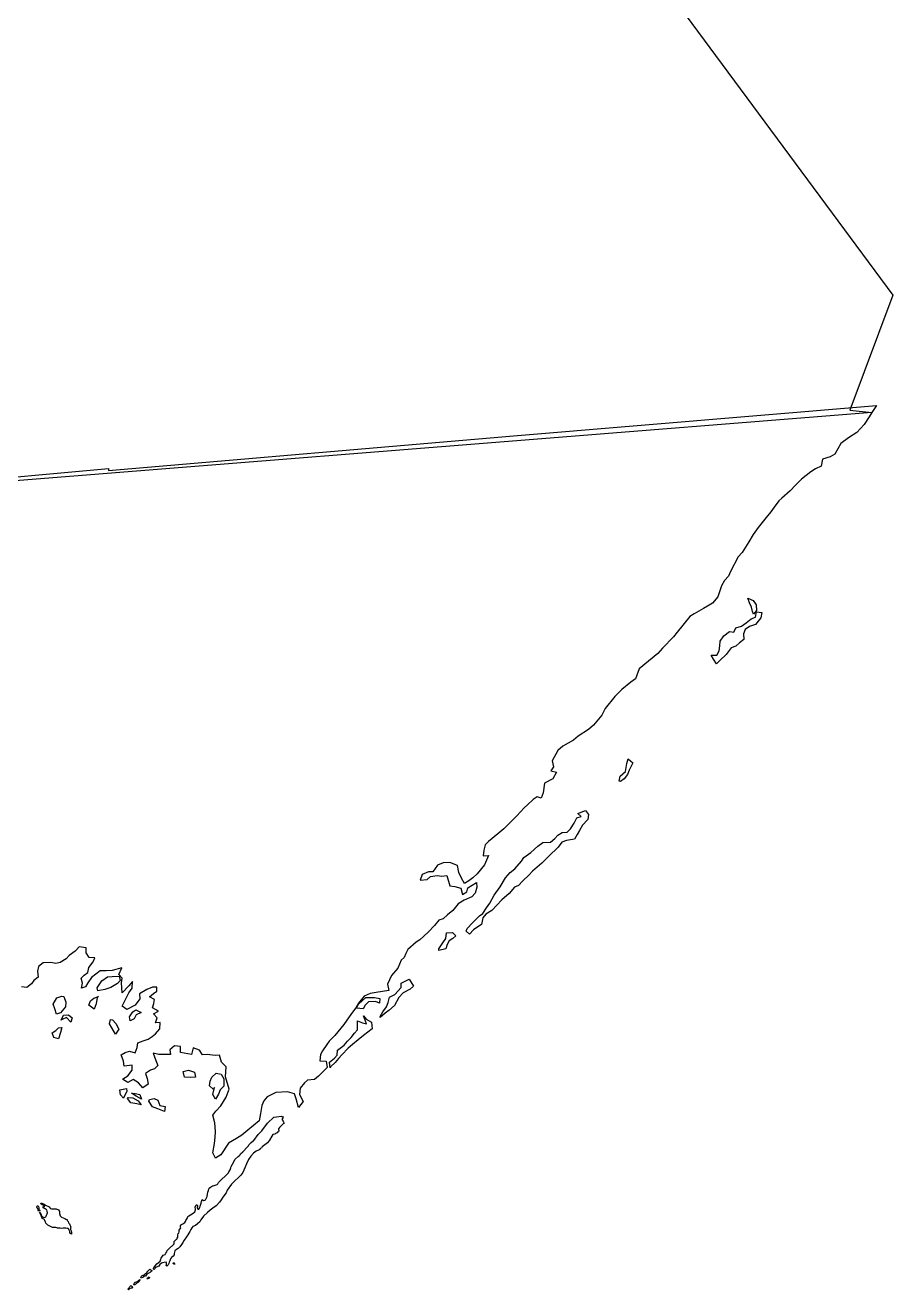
# Model space of a CAD drawing. Header units: inches. Extents: x 33.9 to 41.9, y -4.8 to 5.4.
# Drawn here: x 41.195 to 41.569, y -2.041 to -1.495 of the extents above; entities that cross this region are included whole.
import ezdxf

# ---------------------------------------------------------------- set-up
doc = ezdxf.new("R2010")
doc.units = ezdxf.units.IN
doc.header["$MEASUREMENT"] = 0
doc.layers.add('Counties', color=7, linetype='Continuous')

msp = doc.modelspace()

# ---------------------------------------------------------------- linework, layer by layer
at = {"layer": 'Counties'}
for points in [[(40.98679, -0.82435), (41.56943, -1.61154), (41.55083, -1.66113), (41.56034, -1.66214), (40.92492, -1.71281), (40.85056, -1.73748), (40.36299, -1.96593)], [(40.98679, -0.82435), (41.56943, -1.61154), (41.55083, -1.66113), (41.56034, -1.66214), (40.92492, -1.71281), (40.85056, -1.73748), (40.36299, -1.96593)], [(41.16092, -1.69271), (41.23058, -1.6864), (41.23063, -1.68729), (41.40561, -1.67233), (41.56244, -1.65914), (41.56034, -1.66214), (41.5592, -1.664), (41.55704, -1.66734), (41.55397, -1.67087), (41.55037, -1.67314), (41.54706, -1.67557), (41.54445, -1.68014), (41.54234, -1.6813), (41.53914, -1.68235), (41.53853, -1.68541), (41.53601, -1.68652), (41.53401, -1.6878), (41.52997, -1.69099), (41.52746, -1.69353), (41.52513, -1.69597), (41.52153, -1.69915), (41.52017, -1.70031), (41.51823, -1.70303), (41.51676, -1.70505), (41.51482, -1.70748), (41.51129, -1.71193), (41.50913, -1.71494), (41.50732, -1.718), (41.50442, -1.72262), (41.5026, -1.72447), (41.49932, -1.73094), (41.49841, -1.73285), (41.4967, -1.73481), (41.4954, -1.73712), (41.49438, -1.74012), (41.49388, -1.74185), (41.4916, -1.74457), (41.48937, -1.74585), (41.48771, -1.74678), (41.48366, -1.74922), (41.48184, -1.75027), (41.47632, -1.75709), (41.47473, -1.75911), (41.46994, -1.76404), (41.468, -1.76635), (41.45991, -1.77296), (41.45833, -1.77723), (41.45633, -1.77863), (41.45246, -1.78181), (41.44932, -1.78488), (41.44517, -1.79008), (41.44381, -1.79292), (41.44017, -1.79725), (41.43794, -1.79904), (41.43355, -1.80195), (41.4315, -1.80369), (41.42687, -1.80625), (41.42482, -1.80816), (41.42232, -1.81267), (41.42291, -1.81525), (41.42172, -1.81698), (41.42413, -1.81755), (41.42266, -1.82043), (41.41894, -1.82229), (41.41839, -1.8265), (41.4176, -1.82875), (41.41582, -1.82825), (41.41411, -1.82935), (41.41166, -1.8316), (41.41018, -1.833), (41.4071, -1.83636), (41.40494, -1.83861), (41.40135, -1.84202), (41.39884, -1.84423), (41.39474, -1.84754), (41.39337, -1.84887), (41.39275, -1.85128), (41.39254, -1.85365), (41.39477, -1.85352), (41.39302, -1.85761), (41.38989, -1.86138), (41.38806, -1.86323), (41.3863, -1.86451), (41.38447, -1.86567), (41.38308, -1.86332), (41.38198, -1.86091), (41.38139, -1.85781), (41.37812, -1.85662), (41.37525, -1.8567), (41.3728, -1.85768), (41.37075, -1.86052), (41.36886, -1.86059), (41.36612, -1.8617), (41.36521, -1.86423), (41.36825, -1.86387), (41.36973, -1.86253), (41.37265, -1.86218), (41.37465, -1.86245), (41.37683, -1.86221), (41.37811, -1.86657), (41.3803, -1.8669), (41.38288, -1.86758), (41.38352, -1.87039), (41.3854, -1.86923), (41.3858, -1.86744), (41.38957, -1.86517), (41.38975, -1.86724), (41.38902, -1.86979), (41.38754, -1.8714), (41.38428, -1.8728), (41.38171, -1.87443), (41.37932, -1.87727), (41.3771, -1.87912), (41.37528, -1.88091), (41.37339, -1.88144), (41.37151, -1.88376), (41.36878, -1.88659), (41.36507, -1.89001), (41.36353, -1.891), (41.35994, -1.89413), (41.35915, -1.89586), (41.35841, -1.89754), (41.3571, -1.89869), (41.35563, -1.90216), (41.35284, -1.90534), (41.3512, -1.90914), (41.35168, -1.9119), (41.34624, -1.91263), (41.34361, -1.91316), (41.34104, -1.91433), (41.3387, -1.91728), (41.33751, -1.91936), (41.33563, -1.92184), (41.33228, -1.92653), (41.32847, -1.93132), (41.32596, -1.9337), (41.32488, -1.93509), (41.32301, -1.93786), (41.32216, -1.93941), (41.32189, -1.94224), (41.32469, -1.94234), (41.32511, -1.94504), (41.32141, -1.94886), (41.31964, -1.95025), (41.31666, -1.9505), (41.31524, -1.95172), (41.31336, -1.95403), (41.31309, -1.95679), (41.31471, -1.95978), (41.31272, -1.96244), (41.31167, -1.95864), (41.31097, -1.95641), (41.30793, -1.95556), (41.30289, -1.95594), (41.29917, -1.95774), (41.29769, -1.95948), (41.29685, -1.96156), (41.29629, -1.96501), (41.29568, -1.96818), (41.29329, -1.97021), (41.29078, -1.97212), (41.28827, -1.97427), (41.28593, -1.97578), (41.2825, -1.97781), (41.27909, -1.98284), (41.27681, -1.98429), (41.27571, -1.98189), (41.27637, -1.97786), (41.2767, -1.97521), (41.27692, -1.97268), (41.27655, -1.96893), (41.27567, -1.96566), (41.27704, -1.96399), (41.27909, -1.96167), (41.28142, -1.95791), (41.28277, -1.95451), (41.28119, -1.94911), (41.28152, -1.94485), (41.27938, -1.94286), (41.27851, -1.93981), (41.27667, -1.93987), (41.27324, -1.93944), (41.27123, -1.93968), (41.2699, -1.93756), (41.26726, -1.93654), (41.26648, -1.93943), (41.26172, -1.93859), (41.2617, -1.93606), (41.25912, -1.93568), (41.25713, -1.93747), (41.25743, -1.93949), (41.25433, -1.9395), (41.25233, -1.93951), (41.24998, -1.9389), (41.25108, -1.942), (41.25201, -1.94418), (41.25047, -1.94563), (41.2487, -1.94627), (41.24664, -1.94766), (41.2474, -1.94984), (41.24782, -1.95232), (41.24553, -1.95389), (41.24352, -1.95165), (41.24127, -1.95034), (41.23893, -1.95151), (41.23669, -1.95015), (41.23892, -1.94875), (41.24079, -1.94621), (41.2409, -1.94413), (41.23735, -1.94449), (41.23716, -1.94237), (41.23617, -1.93968), (41.23783, -1.93863), (41.23972, -1.93804), (41.24219, -1.93877), (41.24303, -1.93647), (41.24336, -1.9345), (41.24559, -1.93363), (41.24777, -1.93287), (41.24942, -1.9317), (41.25096, -1.93054), (41.25284, -1.92841), (41.25294, -1.9257), (41.25093, -1.92582), (41.25172, -1.92358), (41.25005, -1.92198), (41.25228, -1.92081), (41.24969, -1.91933), (41.25014, -1.91749), (41.25047, -1.91576), (41.24829, -1.91451), (41.25, -1.91312), (41.25154, -1.91213), (41.25153, -1.91035), (41.24964, -1.91036), (41.24713, -1.91135), (41.24399, -1.91333), (41.24423, -1.91545), (41.24212, -1.91811), (41.23858, -1.92004), (41.23657, -1.91861), (41.23838, -1.91486), (41.23946, -1.91284), (41.24082, -1.91082), (41.24098, -1.908), (41.23944, -1.90979), (41.2366, -1.9128), (41.23623, -1.90849), (41.2365, -1.90653), (41.23506, -1.90499), (41.23642, -1.9021), (41.23224, -1.90322), (41.22967, -1.90335), (41.22703, -1.90337), (41.22327, -1.9062), (41.22174, -1.90847), (41.22066, -1.91031), (41.21889, -1.91084), (41.21939, -1.9086), (41.2188, -1.90653), (41.22006, -1.90525), (41.22171, -1.90409), (41.22215, -1.9019), (41.22397, -1.89941), (41.22477, -1.89774), (41.22225, -1.89753), (41.22092, -1.89564), (41.22091, -1.89345), (41.21798, -1.89295), (41.21616, -1.8948), (41.21365, -1.89672), (41.21228, -1.89811), (41.20977, -1.89973), (41.20788, -1.9002), (41.2057, -1.8997), (41.20244, -1.89984), (41.20038, -1.90141), (41.2, -1.90342), (41.20024, -1.90606), (41.19836, -1.90746), (41.19739, -1.90902), (41.19528, -1.91047), (41.19299, -1.91019)], [(41.16092, -1.69271), (41.23058, -1.6864), (41.23063, -1.68729), (41.40561, -1.67233), (41.56244, -1.65914), (41.56034, -1.66214), (41.5592, -1.664), (41.55704, -1.66734), (41.55397, -1.67087), (41.55037, -1.67314), (41.54706, -1.67557), (41.54445, -1.68014), (41.54234, -1.6813), (41.53914, -1.68235), (41.53853, -1.68541), (41.53601, -1.68652), (41.53401, -1.6878), (41.52997, -1.69099), (41.52746, -1.69353), (41.52513, -1.69597), (41.52153, -1.69915), (41.52017, -1.70031), (41.51823, -1.70303), (41.51676, -1.70505), (41.51482, -1.70748), (41.51129, -1.71193), (41.50913, -1.71494), (41.50732, -1.718), (41.50442, -1.72262), (41.5026, -1.72447), (41.49932, -1.73094), (41.49841, -1.73285), (41.4967, -1.73481), (41.4954, -1.73712), (41.49438, -1.74012), (41.49388, -1.74185), (41.4916, -1.74457), (41.48937, -1.74585), (41.48771, -1.74678), (41.48366, -1.74922), (41.48184, -1.75027), (41.47632, -1.75709), (41.47473, -1.75911), (41.46994, -1.76404), (41.468, -1.76635), (41.45991, -1.77296), (41.45833, -1.77723), (41.45633, -1.77863), (41.45246, -1.78181), (41.44932, -1.78488), (41.44517, -1.79008), (41.44381, -1.79292), (41.44017, -1.79725), (41.43794, -1.79904), (41.43355, -1.80195), (41.4315, -1.80369), (41.42687, -1.80625), (41.42482, -1.80816), (41.42232, -1.81267), (41.42291, -1.81525), (41.42172, -1.81698), (41.42413, -1.81755), (41.42266, -1.82043), (41.41894, -1.82229), (41.41839, -1.8265), (41.4176, -1.82875), (41.41582, -1.82825), (41.41411, -1.82935), (41.41166, -1.8316), (41.41018, -1.833), (41.4071, -1.83636), (41.40494, -1.83861), (41.40135, -1.84202), (41.39884, -1.84423), (41.39474, -1.84754), (41.39337, -1.84887), (41.39275, -1.85128), (41.39254, -1.85365), (41.39477, -1.85352), (41.39302, -1.85761), (41.38989, -1.86138), (41.38806, -1.86323), (41.3863, -1.86451), (41.38447, -1.86567), (41.38308, -1.86332), (41.38198, -1.86091), (41.38139, -1.85781), (41.37812, -1.85662), (41.37525, -1.8567), (41.3728, -1.85768), (41.37075, -1.86052), (41.36886, -1.86059), (41.36612, -1.8617), (41.36521, -1.86423), (41.36825, -1.86387), (41.36973, -1.86253), (41.37265, -1.86218), (41.37465, -1.86245), (41.37683, -1.86221), (41.37811, -1.86657), (41.3803, -1.8669), (41.38288, -1.86758), (41.38352, -1.87039), (41.3854, -1.86923), (41.3858, -1.86744), (41.38957, -1.86517), (41.38975, -1.86724), (41.38902, -1.86979), (41.38754, -1.8714), (41.38428, -1.8728), (41.38171, -1.87443), (41.37932, -1.87727), (41.3771, -1.87912), (41.37528, -1.88091), (41.37339, -1.88144), (41.37151, -1.88376), (41.36878, -1.88659), (41.36507, -1.89001), (41.36353, -1.891), (41.35994, -1.89413), (41.35915, -1.89586), (41.35841, -1.89754), (41.3571, -1.89869), (41.35563, -1.90216), (41.35284, -1.90534), (41.3512, -1.90914), (41.35168, -1.9119), (41.34624, -1.91263), (41.34361, -1.91316), (41.34104, -1.91433), (41.3387, -1.91728), (41.33751, -1.91936), (41.33563, -1.92184), (41.33228, -1.92653), (41.32847, -1.93132), (41.32596, -1.9337), (41.32488, -1.93509), (41.32301, -1.93786), (41.32216, -1.93941), (41.32189, -1.94224), (41.32469, -1.94234), (41.32511, -1.94504), (41.32141, -1.94886), (41.31964, -1.95025), (41.31666, -1.9505), (41.31524, -1.95172), (41.31336, -1.95403), (41.31309, -1.95679), (41.31471, -1.95978), (41.31272, -1.96244), (41.31167, -1.95864), (41.31097, -1.95641), (41.30793, -1.95556), (41.30289, -1.95594), (41.29917, -1.95774), (41.29769, -1.95948), (41.29685, -1.96156), (41.29629, -1.96501), (41.29568, -1.96818), (41.29329, -1.97021), (41.29078, -1.97212), (41.28827, -1.97427), (41.28593, -1.97578), (41.2825, -1.97781), (41.27909, -1.98284), (41.27681, -1.98429), (41.27571, -1.98189), (41.27637, -1.97786), (41.2767, -1.97521), (41.27692, -1.97268), (41.27655, -1.96893), (41.27567, -1.96566), (41.27704, -1.96399), (41.27909, -1.96167), (41.28142, -1.95791), (41.28277, -1.95451), (41.28119, -1.94911), (41.28152, -1.94485), (41.27938, -1.94286), (41.27851, -1.93981), (41.27667, -1.93987), (41.27324, -1.93944), (41.27123, -1.93968), (41.2699, -1.93756), (41.26726, -1.93654), (41.26648, -1.93943), (41.26172, -1.93859), (41.2617, -1.93606), (41.25912, -1.93568), (41.25713, -1.93747), (41.25743, -1.93949), (41.25433, -1.9395), (41.25233, -1.93951), (41.24998, -1.9389), (41.25108, -1.942), (41.25201, -1.94418), (41.25047, -1.94563), (41.2487, -1.94627), (41.24664, -1.94766), (41.2474, -1.94984), (41.24782, -1.95232), (41.24553, -1.95389), (41.24352, -1.95165), (41.24127, -1.95034), (41.23893, -1.95151), (41.23669, -1.95015), (41.23892, -1.94875), (41.24079, -1.94621), (41.2409, -1.94413), (41.23735, -1.94449), (41.23716, -1.94237), (41.23617, -1.93968), (41.23783, -1.93863), (41.23972, -1.93804), (41.24219, -1.93877), (41.24303, -1.93647), (41.24336, -1.9345), (41.24559, -1.93363), (41.24777, -1.93287), (41.24942, -1.9317), (41.25096, -1.93054), (41.25284, -1.92841), (41.25294, -1.9257), (41.25093, -1.92582), (41.25172, -1.92358), (41.25005, -1.92198), (41.25228, -1.92081), (41.24969, -1.91933), (41.25014, -1.91749), (41.25047, -1.91576), (41.24829, -1.91451), (41.25, -1.91312), (41.25154, -1.91213), (41.25153, -1.91035), (41.24964, -1.91036), (41.24713, -1.91135), (41.24399, -1.91333), (41.24423, -1.91545), (41.24212, -1.91811), (41.23858, -1.92004), (41.23657, -1.91861), (41.23838, -1.91486), (41.23946, -1.91284), (41.24082, -1.91082), (41.24098, -1.908), (41.23944, -1.90979), (41.2366, -1.9128), (41.23623, -1.90849), (41.2365, -1.90653), (41.23506, -1.90499), (41.23642, -1.9021), (41.23224, -1.90322), (41.22967, -1.90335), (41.22703, -1.90337), (41.22327, -1.9062), (41.22174, -1.90847), (41.22066, -1.91031), (41.21889, -1.91084), (41.21939, -1.9086), (41.2188, -1.90653), (41.22006, -1.90525), (41.22171, -1.90409), (41.22215, -1.9019), (41.22397, -1.89941), (41.22477, -1.89774), (41.22225, -1.89753), (41.22092, -1.89564), (41.22091, -1.89345), (41.21798, -1.89295), (41.21616, -1.8948), (41.21365, -1.89672), (41.21228, -1.89811), (41.20977, -1.89973), (41.20788, -1.9002), (41.2057, -1.8997), (41.20244, -1.89984), (41.20038, -1.90141), (41.2, -1.90342), (41.20024, -1.90606), (41.19836, -1.90746), (41.19739, -1.90902), (41.19528, -1.91047), (41.19299, -1.91019)]]:
    msp.add_lwpolyline(points, dxfattribs=at)
for points in [[(41.51064, -1.74778), (41.50921, -1.74923), (41.50886, -1.74808), (41.50845, -1.74625), (41.50758, -1.74441), (41.50688, -1.74245), (41.50907, -1.74336), (41.51039, -1.74531)], [(41.51064, -1.74778), (41.50921, -1.74923), (41.50886, -1.74808), (41.50845, -1.74625), (41.50758, -1.74441), (41.50688, -1.74245), (41.50907, -1.74336), (41.51039, -1.74531)], [(41.5057, -1.75593), (41.50491, -1.75772), (41.50509, -1.76025), (41.50327, -1.76164), (41.50162, -1.76314), (41.49967, -1.7639), (41.49751, -1.76674), (41.49495, -1.76923), (41.49329, -1.77074), (41.49202, -1.76867), (41.49104, -1.76695), (41.49339, -1.76694), (41.49446, -1.76515), (41.49474, -1.76302), (41.4949, -1.76095), (41.49644, -1.75869), (41.49888, -1.75672), (41.50072, -1.75705), (41.50168, -1.75515), (41.50403, -1.7545), (41.50608, -1.75299), (41.50825, -1.75136), (41.51008, -1.75061), (41.51064, -1.74831), (41.51282, -1.74864), (41.51249, -1.75088), (41.5101, -1.75371), (41.50758, -1.75465)], [(41.5057, -1.75593), (41.50491, -1.75772), (41.50509, -1.76025), (41.50327, -1.76164), (41.50162, -1.76314), (41.49967, -1.7639), (41.49751, -1.76674), (41.49495, -1.76923), (41.49329, -1.77074), (41.49202, -1.76867), (41.49104, -1.76695), (41.49339, -1.76694), (41.49446, -1.76515), (41.49474, -1.76302), (41.4949, -1.76095), (41.49644, -1.75869), (41.49888, -1.75672), (41.50072, -1.75705), (41.50168, -1.75515), (41.50403, -1.7545), (41.50608, -1.75299), (41.50825, -1.75136), (41.51008, -1.75061), (41.51064, -1.74831), (41.51282, -1.74864), (41.51249, -1.75088), (41.5101, -1.75371), (41.50758, -1.75465)], [(41.45336, -1.82047), (41.45188, -1.82163), (41.45119, -1.82146), (41.45175, -1.81921), (41.45403, -1.81725), (41.45458, -1.81373), (41.4552, -1.81177), (41.45716, -1.81355), (41.45551, -1.81666), (41.45478, -1.8185)], [(41.45336, -1.82047), (41.45188, -1.82163), (41.45119, -1.82146), (41.45175, -1.81921), (41.45403, -1.81725), (41.45458, -1.81373), (41.4552, -1.81177), (41.45716, -1.81355), (41.45551, -1.81666), (41.45478, -1.8185)], [(41.3883, -1.88567), (41.3866, -1.88752), (41.3851, -1.88614), (41.38561, -1.88499), (41.38789, -1.88262), (41.39091, -1.87966), (41.39239, -1.87862), (41.39398, -1.87613), (41.3954, -1.87411), (41.39721, -1.8706), (41.39989, -1.86707), (41.4021, -1.8632), (41.40409, -1.86082), (41.40615, -1.85926), (41.40911, -1.85602), (41.41013, -1.85446), (41.41315, -1.8522), (41.41606, -1.84953), (41.41834, -1.84796), (41.42161, -1.84783), (41.42343, -1.84621), (41.42474, -1.8447), (41.42657, -1.8436), (41.4288, -1.8434), (41.43022, -1.84196), (41.43175, -1.83953), (41.43289, -1.83723), (41.43489, -1.83675), (41.43339, -1.83538), (41.43677, -1.83409), (41.43804, -1.83587), (41.43765, -1.83801), (41.43537, -1.84043), (41.43412, -1.84274), (41.43316, -1.84453), (41.43191, -1.84644), (41.42853, -1.84703), (41.42642, -1.84779), (41.42494, -1.84987), (41.42089, -1.85376), (41.41788, -1.85677), (41.41377, -1.86036), (41.41223, -1.86204), (41.40956, -1.86453), (41.40779, -1.86644), (41.40607, -1.86714), (41.40368, -1.86992), (41.40049, -1.8727), (41.39628, -1.87727), (41.39365, -1.87885), (41.39229, -1.8804), (41.39173, -1.88329), (41.38973, -1.88462)], [(41.3883, -1.88567), (41.3866, -1.88752), (41.3851, -1.88614), (41.38561, -1.88499), (41.38789, -1.88262), (41.39091, -1.87966), (41.39239, -1.87862), (41.39398, -1.87613), (41.3954, -1.87411), (41.39721, -1.8706), (41.39989, -1.86707), (41.4021, -1.8632), (41.40409, -1.86082), (41.40615, -1.85926), (41.40911, -1.85602), (41.41013, -1.85446), (41.41315, -1.8522), (41.41606, -1.84953), (41.41834, -1.84796), (41.42161, -1.84783), (41.42343, -1.84621), (41.42474, -1.8447), (41.42657, -1.8436), (41.4288, -1.8434), (41.43022, -1.84196), (41.43175, -1.83953), (41.43289, -1.83723), (41.43489, -1.83675), (41.43339, -1.83538), (41.43677, -1.83409), (41.43804, -1.83587), (41.43765, -1.83801), (41.43537, -1.84043), (41.43412, -1.84274), (41.43316, -1.84453), (41.43191, -1.84644), (41.42853, -1.84703), (41.42642, -1.84779), (41.42494, -1.84987), (41.42089, -1.85376), (41.41788, -1.85677), (41.41377, -1.86036), (41.41223, -1.86204), (41.40956, -1.86453), (41.40779, -1.86644), (41.40607, -1.86714), (41.40368, -1.86992), (41.40049, -1.8727), (41.39628, -1.87727), (41.39365, -1.87885), (41.39229, -1.8804), (41.39173, -1.88329), (41.38973, -1.88462)], [(41.37632, -1.8938), (41.3734, -1.89462), (41.37334, -1.89387), (41.3751, -1.89127), (41.37641, -1.88942), (41.37668, -1.887), (41.3792, -1.88676), (41.3807, -1.88825), (41.37939, -1.88941), (41.37785, -1.89033), (41.37694, -1.89201)], [(41.37632, -1.8938), (41.3734, -1.89462), (41.37334, -1.89387), (41.3751, -1.89127), (41.37641, -1.88942), (41.37668, -1.887), (41.3792, -1.88676), (41.3807, -1.88825), (41.37939, -1.88941), (41.37785, -1.89033), (41.37694, -1.89201)], [(41.22908, -1.91135), (41.22599, -1.91201), (41.2257, -1.91069), (41.22769, -1.90762), (41.23014, -1.90588), (41.23226, -1.9058), (41.23518, -1.90567), (41.23571, -1.90745), (41.23445, -1.90878), (41.23166, -1.91053)], [(41.22908, -1.91135), (41.22599, -1.91201), (41.2257, -1.91069), (41.22769, -1.90762), (41.23014, -1.90588), (41.23226, -1.9058), (41.23518, -1.90567), (41.23571, -1.90745), (41.23445, -1.90878), (41.23166, -1.91053)], [(41.35013, -1.92158), (41.34802, -1.92343), (41.34796, -1.92309), (41.34915, -1.92101), (41.35068, -1.91882), (41.35148, -1.91708), (41.35209, -1.91472), (41.35438, -1.9135), (41.35705, -1.91049), (41.3571, -1.90865), (41.36047, -1.9069), (41.36244, -1.90993), (41.36101, -1.91121), (41.35798, -1.9129), (41.35599, -1.91492), (41.35412, -1.91827), (41.35167, -1.92042)], [(41.35013, -1.92158), (41.34802, -1.92343), (41.34796, -1.92309), (41.34915, -1.92101), (41.35068, -1.91882), (41.35148, -1.91708), (41.35209, -1.91472), (41.35438, -1.9135), (41.35705, -1.91049), (41.3571, -1.90865), (41.36047, -1.9069), (41.36244, -1.90993), (41.36101, -1.91121), (41.35798, -1.9129), (41.35599, -1.91492), (41.35412, -1.91827), (41.35167, -1.92042)], [(41.20984, -1.92154), (41.20812, -1.92213), (41.20748, -1.91972), (41.20678, -1.91771), (41.20831, -1.915), (41.21048, -1.91423), (41.21129, -1.91439), (41.21216, -1.91681), (41.21206, -1.91894)], [(41.20984, -1.92154), (41.20812, -1.92213), (41.20748, -1.91972), (41.20678, -1.91771), (41.20831, -1.915), (41.21048, -1.91423), (41.21129, -1.91439), (41.21216, -1.91681), (41.21206, -1.91894)], [(41.22534, -1.91759), (41.22449, -1.91995), (41.22207, -1.91824), (41.22287, -1.91634), (41.22435, -1.91518), (41.22624, -1.91442), (41.22572, -1.91483)], [(41.22534, -1.91759), (41.22449, -1.91995), (41.22207, -1.91824), (41.22287, -1.91634), (41.22435, -1.91518), (41.22624, -1.91442), (41.22572, -1.91483)], [(41.34791, -1.91532), (41.34775, -1.91728), (41.34603, -1.9166), (41.343, -1.91673), (41.34152, -1.91824), (41.34061, -1.9198), (41.3378, -1.91953), (41.33859, -1.9178), (41.34036, -1.91612), (41.34178, -1.91484), (41.34551, -1.91482)], [(41.34791, -1.91532), (41.34775, -1.91728), (41.34603, -1.9166), (41.343, -1.91673), (41.34152, -1.91824), (41.34061, -1.9198), (41.3378, -1.91953), (41.33859, -1.9178), (41.34036, -1.91612), (41.34178, -1.91484), (41.34551, -1.91482)], [(41.24176, -1.92405), (41.23993, -1.92498), (41.23975, -1.92314), (41.24111, -1.92112), (41.24248, -1.92019), (41.24467, -1.92127), (41.24255, -1.92237)], [(41.24176, -1.92405), (41.23993, -1.92498), (41.23975, -1.92314), (41.24111, -1.92112), (41.24248, -1.92019), (41.24467, -1.92127), (41.24255, -1.92237)], [(41.21334, -1.92238), (41.215, -1.92364), (41.21433, -1.92548), (41.21254, -1.92348), (41.21065, -1.92441), (41.21019, -1.92463), (41.21116, -1.92251)], [(41.21334, -1.92238), (41.215, -1.92364), (41.21433, -1.92548), (41.21254, -1.92348), (41.21065, -1.92441), (41.21019, -1.92463), (41.21116, -1.92251)], [(41.23502, -1.92858), (41.23366, -1.93071), (41.2321, -1.92802), (41.23106, -1.9263), (41.23156, -1.92434), (41.23231, -1.92456), (41.2338, -1.92611)], [(41.23502, -1.92858), (41.23366, -1.93071), (41.2321, -1.92802), (41.23106, -1.9263), (41.23156, -1.92434), (41.23231, -1.92456), (41.2338, -1.92611)], [(41.34425, -1.92547), (41.34449, -1.92846), (41.34073, -1.93131), (41.33845, -1.93316), (41.33605, -1.93519), (41.33423, -1.9367), (41.33138, -1.93965), (41.33002, -1.94121), (41.32848, -1.94289), (41.32648, -1.9448), (41.32637, -1.94526), (41.32607, -1.94284), (41.32829, -1.94111), (41.32944, -1.93978), (41.3296, -1.93764), (41.33239, -1.93544), (41.33381, -1.93377), (41.33541, -1.9322), (41.33689, -1.93029), (41.33819, -1.92879), (41.33817, -1.92499), (41.34035, -1.92584), (41.34213, -1.92629), (41.34074, -1.92285), (41.342, -1.92416)], [(41.34425, -1.92547), (41.34449, -1.92846), (41.34073, -1.93131), (41.33845, -1.93316), (41.33605, -1.93519), (41.33423, -1.9367), (41.33138, -1.93965), (41.33002, -1.94121), (41.32848, -1.94289), (41.32648, -1.9448), (41.32637, -1.94526), (41.32607, -1.94284), (41.32829, -1.94111), (41.32944, -1.93978), (41.3296, -1.93764), (41.33239, -1.93544), (41.33381, -1.93377), (41.33541, -1.9322), (41.33689, -1.93029), (41.33819, -1.92879), (41.33817, -1.92499), (41.34035, -1.92584), (41.34213, -1.92629), (41.34074, -1.92285), (41.342, -1.92416)], [(41.20983, -1.92994), (41.20898, -1.9327), (41.20697, -1.93215), (41.20633, -1.93008), (41.20787, -1.92909), (41.20901, -1.92789), (41.21044, -1.92787)], [(41.20983, -1.92994), (41.20898, -1.9327), (41.20697, -1.93215), (41.20633, -1.93008), (41.20787, -1.92909), (41.20901, -1.92789), (41.21044, -1.92787)], [(41.26814, -1.9492), (41.26619, -1.94944), (41.26344, -1.94934), (41.26291, -1.94681), (41.2652, -1.94628), (41.26778, -1.94707)], [(41.26814, -1.9492), (41.26619, -1.94944), (41.26344, -1.94934), (41.26291, -1.94681), (41.2652, -1.94628), (41.26778, -1.94707)], [(41.28047, -1.95309), (41.27894, -1.95471), (41.2782, -1.95667), (41.2769, -1.95875), (41.27568, -1.9568), (41.27647, -1.95369), (41.2759, -1.95449), (41.27429, -1.95301), (41.27462, -1.951), (41.2753, -1.94926), (41.27712, -1.94747), (41.27936, -1.94804), (41.2804, -1.95004)], [(41.28047, -1.95309), (41.27894, -1.95471), (41.2782, -1.95667), (41.2769, -1.95875), (41.27568, -1.9568), (41.27647, -1.95369), (41.2759, -1.95449), (41.27429, -1.95301), (41.27462, -1.951), (41.2753, -1.94926), (41.27712, -1.94747), (41.27936, -1.94804), (41.2804, -1.95004)], [(41.2385, -1.95537), (41.23708, -1.95836), (41.23581, -1.95694), (41.23546, -1.95475), (41.23843, -1.95416)], [(41.2385, -1.95537), (41.23708, -1.95836), (41.23581, -1.95694), (41.23546, -1.95475), (41.23843, -1.95416)], [(41.24339, -1.95948), (41.24471, -1.96119), (41.24288, -1.96081), (41.24024, -1.96042), (41.23887, -1.95845), (41.23908, -1.95801), (41.24115, -1.95817)], [(41.24339, -1.95948), (41.24471, -1.96119), (41.24288, -1.96081), (41.24024, -1.96042), (41.23887, -1.95845), (41.23908, -1.95801), (41.24115, -1.95817)], [(41.24423, -1.95671), (41.24493, -1.95878), (41.24263, -1.95747), (41.24056, -1.95616), (41.24211, -1.95626)], [(41.24423, -1.95671), (41.24493, -1.95878), (41.24263, -1.95747), (41.24056, -1.95616), (41.24211, -1.95626)], [(41.25514, -1.96194), (41.25487, -1.96412), (41.252, -1.96299), (41.24965, -1.96214), (41.24805, -1.95957), (41.24837, -1.95893), (41.25031, -1.95852), (41.25198, -1.95919), (41.25279, -1.96155)], [(41.25514, -1.96194), (41.25487, -1.96412), (41.252, -1.96299), (41.24965, -1.96214), (41.24805, -1.95957), (41.24837, -1.95893), (41.25031, -1.95852), (41.25198, -1.95919), (41.25279, -1.96155)], [(41.30641, -1.96895), (41.30647, -1.96928), (41.30617, -1.96925), (41.30542, -1.97015), (41.30455, -1.97095), (41.30409, -1.97162), (41.3042, -1.97255), (41.30378, -1.97286), (41.30359, -1.97333), (41.30321, -1.97346), (41.303, -1.9735), (41.30282, -1.97353), (41.30251, -1.97384), (41.30156, -1.97404), (41.30119, -1.97475), (41.30117, -1.97478), (41.30011, -1.97651), (41.29926, -1.9777), (41.29762, -1.97888), (41.29706, -1.9794), (41.29668, -1.97993), (41.29611, -1.98006), (41.296, -1.98044), (41.29549, -1.98079), (41.29449, -1.98129), (41.29333, -1.98211), (41.29214, -1.98335), (41.29107, -1.98489), (41.29025, -1.98668), (41.28951, -1.98841), (41.28861, -1.9904), (41.28786, -1.99165), (41.28673, -1.99265), (41.28524, -1.99399), (41.28383, -1.99552), (41.28192, -1.99801), (41.28145, -1.99917), (41.28008, -2.00112), (41.2793, -2.00221), (41.27852, -2.00319), (41.27707, -2.00483), (41.27574, -2.00591), (41.27461, -2.00669), (41.27337, -2.0077), (41.27172, -2.00928), (41.27053, -2.01085), (41.27007, -2.01168), (41.26904, -2.01258), (41.26816, -2.01328), (41.26703, -2.01372), (41.26657, -2.01432), (41.2662, -2.01501), (41.26571, -2.01595), (41.26497, -2.01731), (41.26435, -2.01824), (41.26331, -2.01967), (41.26278, -2.02063), (41.26222, -2.02152), (41.26142, -2.0226), (41.26067, -2.0232), (41.25995, -2.02368), (41.25933, -2.02422), (41.25894, -2.02545), (41.25894, -2.02602), (41.25852, -2.02658), (41.25785, -2.02722), (41.25739, -2.0277), (41.25713, -2.02859), (41.25689, -2.02919), (41.25664, -2.02975), (41.25646, -2.03029), (41.25578, -2.03087), (41.25558, -2.03057), (41.25568, -2.03012), (41.25564, -2.02952), (41.25549, -2.02921), (41.25472, -2.02925), (41.25393, -2.02943), (41.25352, -2.02967), (41.25286, -2.03018), (41.25233, -2.03088), (41.25196, -2.0311), (41.2514, -2.0313), (41.25097, -2.0315), (41.25059, -2.032), (41.25031, -2.03232), (41.25011, -2.03223), (41.25006, -2.03175), (41.25022, -2.03155), (41.25096, -2.03057), (41.25152, -2.02995), (41.25211, -2.02952), (41.25291, -2.02881), (41.25317, -2.02829), (41.25316, -2.02797), (41.2534, -2.02743), (41.25392, -2.02652), (41.25426, -2.02615), (41.25512, -2.02579), (41.25542, -2.02525), (41.25588, -2.02465), (41.25603, -2.02416), (41.25634, -2.02375), (41.25906, -2.02119), (41.25901, -2.02069), (41.25901, -2.02028), (41.25993, -2.01942), (41.26021, -2.0193), (41.26029, -2.01874), (41.26059, -2.01838), (41.26059, -2.01794), (41.26061, -2.01731), (41.26067, -2.01676), (41.26105, -2.01666), (41.26119, -2.01607), (41.26116, -2.01542), (41.26187, -2.01434), (41.26177, -2.01407), (41.26176, -2.01341), (41.26214, -2.01291), (41.26274, -2.01266), (41.26354, -2.01201), (41.26395, -2.01156), (41.26406, -2.01122), (41.26459, -2.01037), (41.26493, -2.00943), (41.26534, -2.00912), (41.26609, -2.00879), (41.26725, -2.00808), (41.26789, -2.0075), (41.26827, -2.00661), (41.26821, -2.00629), (41.26811, -2.00545), (41.26853, -2.00434), (41.26892, -2.00437), (41.26912, -2.00478), (41.26905, -2.00516), (41.26898, -2.00557), (41.26898, -2.00575), (41.26902, -2.00604), (41.26924, -2.00628), (41.26961, -2.00622), (41.27005, -2.00559), (41.27025, -2.00499), (41.27066, -2.00375), (41.27074, -2.0029), (41.27116, -2.00214), (41.27168, -2.00247), (41.27227, -2.00246), (41.27254, -2.00224), (41.27283, -2.00167), (41.27326, -2.00088), (41.27337, -1.99977), (41.2735, -1.99899), (41.27381, -1.99819), (41.27392, -1.9975), (41.2741, -1.99714), (41.27468, -1.99676), (41.2755, -1.99627), (41.2758, -1.99622), (41.27674, -1.99586), (41.27751, -1.99568), (41.27793, -1.99533), (41.2782, -1.9948), (41.28249, -1.99055), (41.28267, -1.99019), (41.28316, -1.98927), (41.28353, -1.98841), (41.28366, -1.98781), (41.28413, -1.98678), (41.28538, -1.98474), (41.28659, -1.98359), (41.28743, -1.98301), (41.28771, -1.98244), (41.28868, -1.98154), (41.2907, -1.97942), (41.29111, -1.97886), (41.29125, -1.97848), (41.29224, -1.97745), (41.29306, -1.97678), (41.29336, -1.97663), (41.29531, -1.974), (41.29685, -1.97243), (41.2993, -1.96914), (41.30209, -1.96659), (41.30322, -1.96645), (41.30532, -1.96618), (41.30556, -1.96623), (41.30586, -1.96629), (41.30603, -1.96674), (41.30572, -1.96727), (41.30566, -1.96763), (41.30603, -1.96828), (41.30627, -1.96871)], [(41.30641, -1.96895), (41.30647, -1.96928), (41.30617, -1.96925), (41.30542, -1.97015), (41.30455, -1.97095), (41.30409, -1.97162), (41.3042, -1.97255), (41.30378, -1.97286), (41.30359, -1.97333), (41.30321, -1.97346), (41.303, -1.9735), (41.30282, -1.97353), (41.30251, -1.97384), (41.30156, -1.97404), (41.30119, -1.97475), (41.30117, -1.97478), (41.30011, -1.97651), (41.29926, -1.9777), (41.29762, -1.97888), (41.29706, -1.9794), (41.29668, -1.97993), (41.29611, -1.98006), (41.296, -1.98044), (41.29549, -1.98079), (41.29449, -1.98129), (41.29333, -1.98211), (41.29214, -1.98335), (41.29107, -1.98489), (41.29025, -1.98668), (41.28951, -1.98841), (41.28861, -1.9904), (41.28786, -1.99165), (41.28673, -1.99265), (41.28524, -1.99399), (41.28383, -1.99552), (41.28192, -1.99801), (41.28145, -1.99917), (41.28008, -2.00112), (41.2793, -2.00221), (41.27852, -2.00319), (41.27707, -2.00483), (41.27574, -2.00591), (41.27461, -2.00669), (41.27337, -2.0077), (41.27172, -2.00928), (41.27053, -2.01085), (41.27007, -2.01168), (41.26904, -2.01258), (41.26816, -2.01328), (41.26703, -2.01372), (41.26657, -2.01432), (41.2662, -2.01501), (41.26571, -2.01595), (41.26497, -2.01731), (41.26435, -2.01824), (41.26331, -2.01967), (41.26278, -2.02063), (41.26222, -2.02152), (41.26142, -2.0226), (41.26067, -2.0232), (41.25995, -2.02368), (41.25933, -2.02422), (41.25894, -2.02545), (41.25894, -2.02602), (41.25852, -2.02658), (41.25785, -2.02722), (41.25739, -2.0277), (41.25713, -2.02859), (41.25689, -2.02919), (41.25664, -2.02975), (41.25646, -2.03029), (41.25578, -2.03087), (41.25558, -2.03057), (41.25568, -2.03012), (41.25564, -2.02952), (41.25549, -2.02921), (41.25472, -2.02925), (41.25393, -2.02943), (41.25352, -2.02967), (41.25286, -2.03018), (41.25233, -2.03088), (41.25196, -2.0311), (41.2514, -2.0313), (41.25097, -2.0315), (41.25059, -2.032), (41.25031, -2.03232), (41.25011, -2.03223), (41.25006, -2.03175), (41.25022, -2.03155), (41.25096, -2.03057), (41.25152, -2.02995), (41.25211, -2.02952), (41.25291, -2.02881), (41.25317, -2.02829), (41.25316, -2.02797), (41.2534, -2.02743), (41.25392, -2.02652), (41.25426, -2.02615), (41.25512, -2.02579), (41.25542, -2.02525), (41.25588, -2.02465), (41.25603, -2.02416), (41.25634, -2.02375), (41.25906, -2.02119), (41.25901, -2.02069), (41.25901, -2.02028), (41.25993, -2.01942), (41.26021, -2.0193), (41.26029, -2.01874), (41.26059, -2.01838), (41.26059, -2.01794), (41.26061, -2.01731), (41.26067, -2.01676), (41.26105, -2.01666), (41.26119, -2.01607), (41.26116, -2.01542), (41.26187, -2.01434), (41.26177, -2.01407), (41.26176, -2.01341), (41.26214, -2.01291), (41.26274, -2.01266), (41.26354, -2.01201), (41.26395, -2.01156), (41.26406, -2.01122), (41.26459, -2.01037), (41.26493, -2.00943), (41.26534, -2.00912), (41.26609, -2.00879), (41.26725, -2.00808), (41.26789, -2.0075), (41.26827, -2.00661), (41.26821, -2.00629), (41.26811, -2.00545), (41.26853, -2.00434), (41.26892, -2.00437), (41.26912, -2.00478), (41.26905, -2.00516), (41.26898, -2.00557), (41.26898, -2.00575), (41.26902, -2.00604), (41.26924, -2.00628), (41.26961, -2.00622), (41.27005, -2.00559), (41.27025, -2.00499), (41.27066, -2.00375), (41.27074, -2.0029), (41.27116, -2.00214), (41.27168, -2.00247), (41.27227, -2.00246), (41.27254, -2.00224), (41.27283, -2.00167), (41.27326, -2.00088), (41.27337, -1.99977), (41.2735, -1.99899), (41.27381, -1.99819), (41.27392, -1.9975), (41.2741, -1.99714), (41.27468, -1.99676), (41.2755, -1.99627), (41.2758, -1.99622), (41.27674, -1.99586), (41.27751, -1.99568), (41.27793, -1.99533), (41.2782, -1.9948), (41.28249, -1.99055), (41.28267, -1.99019), (41.28316, -1.98927), (41.28353, -1.98841), (41.28366, -1.98781), (41.28413, -1.98678), (41.28538, -1.98474), (41.28659, -1.98359), (41.28743, -1.98301), (41.28771, -1.98244), (41.28868, -1.98154), (41.2907, -1.97942), (41.29111, -1.97886), (41.29125, -1.97848), (41.29224, -1.97745), (41.29306, -1.97678), (41.29336, -1.97663), (41.29531, -1.974), (41.29685, -1.97243), (41.2993, -1.96914), (41.30209, -1.96659), (41.30322, -1.96645), (41.30532, -1.96618), (41.30556, -1.96623), (41.30586, -1.96629), (41.30603, -1.96674), (41.30572, -1.96727), (41.30566, -1.96763), (41.30603, -1.96828), (41.30627, -1.96871)], [(41.205, -2.00527), (41.20528, -2.0057), (41.20555, -2.00601), (41.20605, -2.00615), (41.20675, -2.00613), (41.2074, -2.00611), (41.20798, -2.00616), (41.20909, -2.00656), (41.20943, -2.00732), (41.2095, -2.00813), (41.20972, -2.00909), (41.20998, -2.00952), (41.21025, -2.00969), (41.21102, -2.01009), (41.21171, -2.01035), (41.21225, -2.01063), (41.21275, -2.01078), (41.21283, -2.01119), (41.21314, -2.01159), (41.21332, -2.01213), (41.21372, -2.01268), (41.21397, -2.01305), (41.21408, -2.01335), (41.2142, -2.01361), (41.21429, -2.01402), (41.21424, -2.01436), (41.21423, -2.01478), (41.21423, -2.01513), (41.21446, -2.01557), (41.21467, -2.01616), (41.21468, -2.01671), (41.21457, -2.01703), (41.21399, -2.01664), (41.21387, -2.01598), (41.21369, -2.01534), (41.21345, -2.01496), (41.21319, -2.01464), (41.21275, -2.01465), (41.21222, -2.01449), (41.21166, -2.01451), (41.21099, -2.01455), (41.21031, -2.0146), (41.20974, -2.01444), (41.20944, -2.0145), (41.20898, -2.01451), (41.20863, -2.01449), (41.20826, -2.01432), (41.20788, -2.0142), (41.20728, -2.01414), (41.20685, -2.01418), (41.20642, -2.01416), (41.20579, -2.0139), (41.20503, -2.01353), (41.20445, -2.01321), (41.20415, -2.01292), (41.20361, -2.0123), (41.20347, -2.01178), (41.20289, -2.0108), (41.2027, -2.0106), (41.20207, -2.01026), (41.20184, -2.00989), (41.20166, -2.00945), (41.20151, -2.00906), (41.20138, -2.00871), (41.20125, -2.00836), (41.20099, -2.00808), (41.20085, -2.0078), (41.20095, -2.00752), (41.20113, -2.00772), (41.20139, -2.00826), (41.20158, -2.0087), (41.20176, -2.00928), (41.20205, -2.00965), (41.20249, -2.00972), (41.20288, -2.00982), (41.2033, -2.00968), (41.20356, -2.00955), (41.20371, -2.00928), (41.20389, -2.00891), (41.20416, -2.00823), (41.20424, -2.00784), (41.20419, -2.00715), (41.20397, -2.00663), (41.20374, -2.00642), (41.2032, -2.00611), (41.2027, -2.00588), (41.20239, -2.00565), (41.20246, -2.00518), (41.20302, -2.0053), (41.20291, -2.00489), (41.20247, -2.00461), (41.20203, -2.00434), (41.2016, -2.00406), (41.20144, -2.00362), (41.20178, -2.00364), (41.20248, -2.00397), (41.20374, -2.00471), (41.20446, -2.00498)], [(41.205, -2.00527), (41.20528, -2.0057), (41.20555, -2.00601), (41.20605, -2.00615), (41.20675, -2.00613), (41.2074, -2.00611), (41.20798, -2.00616), (41.20909, -2.00656), (41.20943, -2.00732), (41.2095, -2.00813), (41.20972, -2.00909), (41.20998, -2.00952), (41.21025, -2.00969), (41.21102, -2.01009), (41.21171, -2.01035), (41.21225, -2.01063), (41.21275, -2.01078), (41.21283, -2.01119), (41.21314, -2.01159), (41.21332, -2.01213), (41.21372, -2.01268), (41.21397, -2.01305), (41.21408, -2.01335), (41.2142, -2.01361), (41.21429, -2.01402), (41.21424, -2.01436), (41.21423, -2.01478), (41.21423, -2.01513), (41.21446, -2.01557), (41.21467, -2.01616), (41.21468, -2.01671), (41.21457, -2.01703), (41.21399, -2.01664), (41.21387, -2.01598), (41.21369, -2.01534), (41.21345, -2.01496), (41.21319, -2.01464), (41.21275, -2.01465), (41.21222, -2.01449), (41.21166, -2.01451), (41.21099, -2.01455), (41.21031, -2.0146), (41.20974, -2.01444), (41.20944, -2.0145), (41.20898, -2.01451), (41.20863, -2.01449), (41.20826, -2.01432), (41.20788, -2.0142), (41.20728, -2.01414), (41.20685, -2.01418), (41.20642, -2.01416), (41.20579, -2.0139), (41.20503, -2.01353), (41.20445, -2.01321), (41.20415, -2.01292), (41.20361, -2.0123), (41.20347, -2.01178), (41.20289, -2.0108), (41.2027, -2.0106), (41.20207, -2.01026), (41.20184, -2.00989), (41.20166, -2.00945), (41.20151, -2.00906), (41.20138, -2.00871), (41.20125, -2.00836), (41.20099, -2.00808), (41.20085, -2.0078), (41.20095, -2.00752), (41.20113, -2.00772), (41.20139, -2.00826), (41.20158, -2.0087), (41.20176, -2.00928), (41.20205, -2.00965), (41.20249, -2.00972), (41.20288, -2.00982), (41.2033, -2.00968), (41.20356, -2.00955), (41.20371, -2.00928), (41.20389, -2.00891), (41.20416, -2.00823), (41.20424, -2.00784), (41.20419, -2.00715), (41.20397, -2.00663), (41.20374, -2.00642), (41.2032, -2.00611), (41.2027, -2.00588), (41.20239, -2.00565), (41.20246, -2.00518), (41.20302, -2.0053), (41.20291, -2.00489), (41.20247, -2.00461), (41.20203, -2.00434), (41.2016, -2.00406), (41.20144, -2.00362), (41.20178, -2.00364), (41.20248, -2.00397), (41.20374, -2.00471), (41.20446, -2.00498)], [(41.20048, -2.00573), (41.20059, -2.00627), (41.20084, -2.00663), (41.20094, -2.00694), (41.20055, -2.00714), (41.20031, -2.0067), (41.2002, -2.0064), (41.20003, -2.0061), (41.19991, -2.0058), (41.19976, -2.00584), (41.19964, -2.00544), (41.19978, -2.00484), (41.20014, -2.0048), (41.20034, -2.00515)], [(41.20048, -2.00573), (41.20059, -2.00627), (41.20084, -2.00663), (41.20094, -2.00694), (41.20055, -2.00714), (41.20031, -2.0067), (41.2002, -2.0064), (41.20003, -2.0061), (41.19991, -2.0058), (41.19976, -2.00584), (41.19964, -2.00544), (41.19978, -2.00484), (41.20014, -2.0048), (41.20034, -2.00515)], [(41.25923, -2.02999), (41.25911, -2.03004), (41.25892, -2.02998), (41.2588, -2.02995), (41.25857, -2.02992), (41.25859, -2.02977), (41.25869, -2.0295), (41.25886, -2.02934), (41.259, -2.02948), (41.25912, -2.02968), (41.25921, -2.02978)], [(41.25923, -2.02999), (41.25911, -2.03004), (41.25892, -2.02998), (41.2588, -2.02995), (41.25857, -2.02992), (41.25859, -2.02977), (41.25869, -2.0295), (41.25886, -2.02934), (41.259, -2.02948), (41.25912, -2.02968), (41.25921, -2.02978)], [(41.24201, -2.03899), (41.24159, -2.03902), (41.24169, -2.03842), (41.24196, -2.03786), (41.2423, -2.03774), (41.24266, -2.03773), (41.24302, -2.0376), (41.24345, -2.03729), (41.24365, -2.03705), (41.24413, -2.03666), (41.24419, -2.03696), (41.24401, -2.03724), (41.24382, -2.03754), (41.24361, -2.03776), (41.24325, -2.03795), (41.24282, -2.03829), (41.24253, -2.03855), (41.24225, -2.0387)], [(41.24201, -2.03899), (41.24159, -2.03902), (41.24169, -2.03842), (41.24196, -2.03786), (41.2423, -2.03774), (41.24266, -2.03773), (41.24302, -2.0376), (41.24345, -2.03729), (41.24365, -2.03705), (41.24413, -2.03666), (41.24419, -2.03696), (41.24401, -2.03724), (41.24382, -2.03754), (41.24361, -2.03776), (41.24325, -2.03795), (41.24282, -2.03829), (41.24253, -2.03855), (41.24225, -2.0387)], [(41.24506, -2.03601), (41.24481, -2.03607), (41.24455, -2.03568), (41.24479, -2.03531), (41.24523, -2.035), (41.246, -2.03462), (41.24652, -2.03416), (41.24699, -2.03385), (41.24729, -2.03354), (41.24769, -2.033), (41.24813, -2.0325), (41.24845, -2.03214), (41.24897, -2.03253), (41.24938, -2.03284), (41.24922, -2.03317), (41.2487, -2.03347), (41.2478, -2.034), (41.24718, -2.0343), (41.24684, -2.03484), (41.24667, -2.03521), (41.2462, -2.03523), (41.24585, -2.03526), (41.24557, -2.03562)], [(41.24506, -2.03601), (41.24481, -2.03607), (41.24455, -2.03568), (41.24479, -2.03531), (41.24523, -2.035), (41.246, -2.03462), (41.24652, -2.03416), (41.24699, -2.03385), (41.24729, -2.03354), (41.24769, -2.033), (41.24813, -2.0325), (41.24845, -2.03214), (41.24897, -2.03253), (41.24938, -2.03284), (41.24922, -2.03317), (41.2487, -2.03347), (41.2478, -2.034), (41.24718, -2.0343), (41.24684, -2.03484), (41.24667, -2.03521), (41.2462, -2.03523), (41.24585, -2.03526), (41.24557, -2.03562)], [(41.24769, -2.0364), (41.24742, -2.03652), (41.24727, -2.03627), (41.24753, -2.03601), (41.24786, -2.03561), (41.24814, -2.03551), (41.2483, -2.03598), (41.24799, -2.03623)], [(41.24769, -2.0364), (41.24742, -2.03652), (41.24727, -2.03627), (41.24753, -2.03601), (41.24786, -2.03561), (41.24814, -2.03551), (41.2483, -2.03598), (41.24799, -2.03623)], [(41.23968, -2.04071), (41.23921, -2.04107), (41.23892, -2.04087), (41.23921, -2.04056), (41.2396, -2.04025), (41.23988, -2.03975), (41.2401, -2.03946), (41.2405, -2.03938), (41.24076, -2.03939), (41.24098, -2.03991), (41.24075, -2.04035), (41.24046, -2.04045), (41.23998, -2.04053)], [(41.23968, -2.04071), (41.23921, -2.04107), (41.23892, -2.04087), (41.23921, -2.04056), (41.2396, -2.04025), (41.23988, -2.03975), (41.2401, -2.03946), (41.2405, -2.03938), (41.24076, -2.03939), (41.24098, -2.03991), (41.24075, -2.04035), (41.24046, -2.04045), (41.23998, -2.04053)]]:
    msp.add_lwpolyline(points, close=True, dxfattribs=at)

doc.saveas('drawing.dxf')
